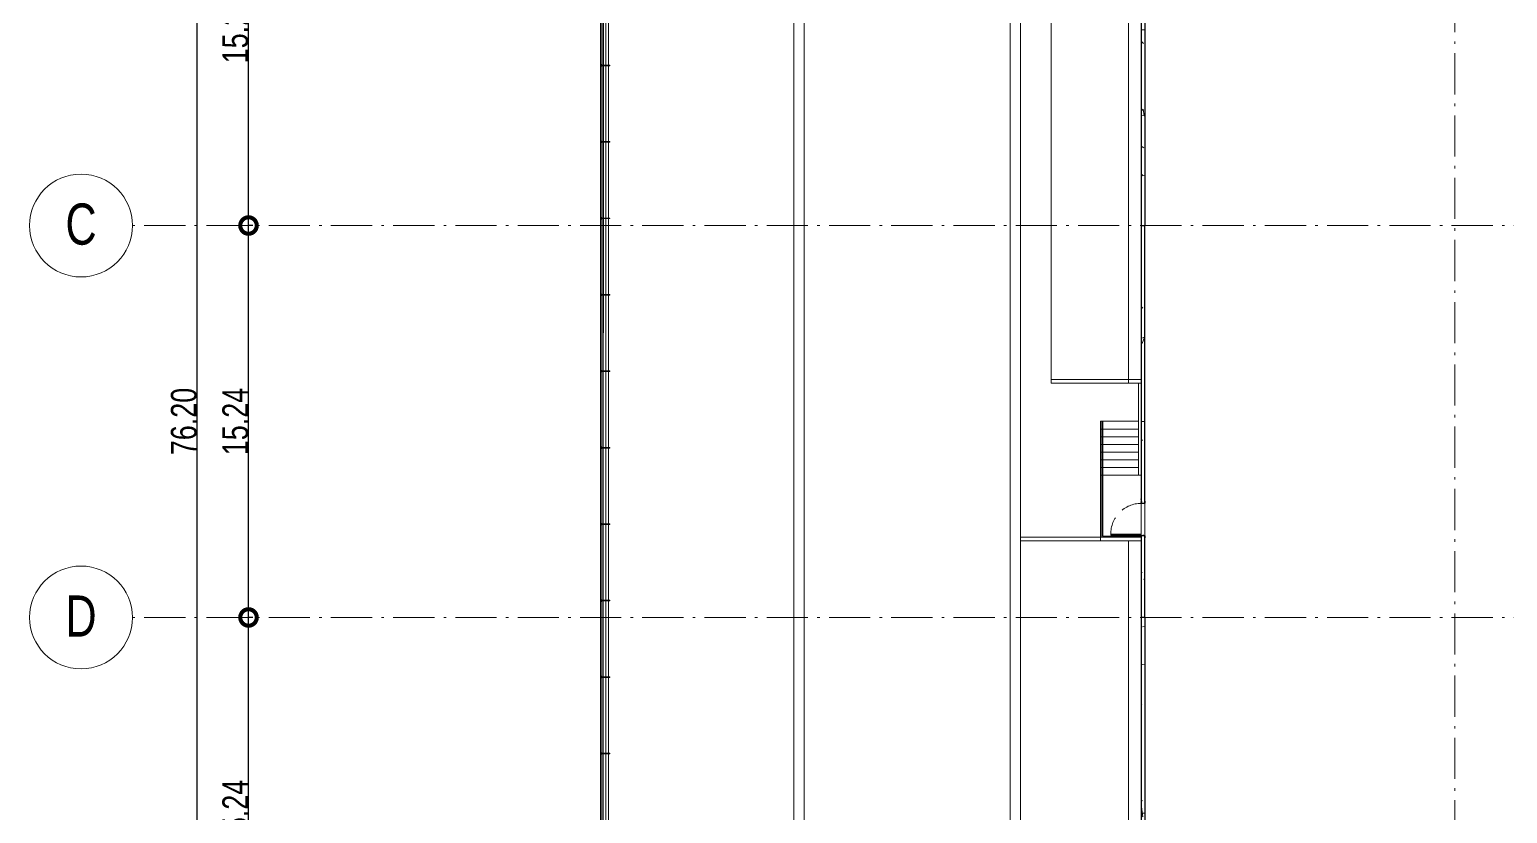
# Model space of a CAD drawing. Header units: metres. Extents: x -55 to 260, y -121 to 64.
# Drawn here: x -55.4 to 2, y -38.1 to -7.6 of the extents above; entities that cross this region are included whole.
import ezdxf

# ---------------------------------------------------------------- set-up
doc = ezdxf.new("R2010")
doc.units = ezdxf.units.M
doc.linetypes.add('01_Grid', pattern=[2.32, 1.6, -0.36, 0, -0.36])
doc.linetypes.add('04_Proyection', pattern=[1.2, 0.8, -0.4])
for name, color, linetype, lineweight in [('0-1', 7, 'Continuous', 5), ('03EJES-1', 1, '01_Grid', 5), ('04NOEJE', 2, 'Continuous', 18), ('04NOEJE-1', 2, 'Continuous', 5), ('06MUR-1', 253, 'Continuous', 5), ('06MUR-2', 53, 'Continuous', 25), ('06MUREXT-1', 9, 'Continuous', 15), ('06MUREXT-2', 133, 'Continuous', 5), ('11PUER-1', 253, 'Continuous', 5), ('11PUER-2', 253, '04_Proyection', 5), ('13CIVERT-1', 253, 'Continuous', 5), ('22AMUEB-1', 253, 'Continuous', 5), ('22AMUEB-2', 63, 'Continuous', 5), ('31COTAS', 1, 'Continuous', 5), ('46BANQ-1', 253, 'Continuous', 5), ('55BARANDAL-1', 253, 'Continuous', 5), ('70LINEA-1', 254, 'Continuous', 5), ('70LINEA-2', 1, 'Continuous', 5), ('70LINEA-3', 213, 'Continuous', 9), ('70LINEA_0_25-1', 9, 'Continuous', 15)]:
    doc.layers.add(name, color=color, linetype=linetype, lineweight=lineweight)
doc.styles.add('Arial', font='arial.ttf', dxfattribs={"width": 0.75, "height": 1.6})
doc.styles.add('Arial_1', font='arial.ttf', dxfattribs={"width": 0.75, "height": 1})
doc.dimstyles.new('Standard__0_00_', dxfattribs={"dimscale": 0.3048, "dimtxt": 1.020259, "dimasz": 4.199475, "dimexe": 0, "dimexo": 1.312336, "dimgap": 0, "dimtad": 1, "dimrnd": 0.01, "dimzin": 0, "dimdsep": 46, "dimtxsty": 'Arial_1', "dimblk1": 'DOTSMALL', "dimblk2": 'DOTSMALL', "dimsah": 1, "dimcen": 0.09, "dimazin": 0, "dimtfac": 1, "dimtdec": 4, "dimtix": 1, "dimtmove": 0, "dimatfit": 3, "dimfxl": 1, "dimtvp": 1, "dimtolj": 1, "dimtzin": 0, "dimarcsym": 2})
pattern_1 = [(50, (0, 0), (2.91481, -0.25534), [0.3048, -3.353]), (355, (0, 0), (-0.5639, 3.05678), [0.24384, -2.682]), (100.451, (0.243, -0.0213), (2.35075, 2.8019), [0.25904, -2.849]), (46.184, (0, 0.8128), (4.33666, -0.6728), [0.4572, -5.029]), (96.636, (0.3614, 0.7567), (3.798, 3.95842), [0.38856, -4.274]), (351.184, (0, 0.813), (3.79858, 3.9586), [0.36576, -4.023]), (21, (0.4064, 0.6096), (2.42556, -1.63645), [0.3048, -3.353]), (326, (0.4064, 0.6096), (0.98876, 2.9469), [0.24384, -2.682]), (71.451, (0.6086, 0.4733), (3.4144, 1.31093), [0.25904, -2.849]), (37.5, (0, 0), (0.04956, 1.3527), [0.13411, -2.516, 0.13411, -2.589, -2.692]), (37.5, (0, 0), (0.04956, 1.3527), [-5.373, 0.13411, -2.558]), (7.5, (0, 0), (1.06888, 1.603233), [0.13411, -1.418, 0.13411, -2.455, -1.026]), (7.5, (0, 0), (1.06888, 1.603233), [-4.141, 0.13411, -0.89205]), (327.5, (-0.9063, 0), (2.169315, -0.091976), [0.13411, -0.88189, 0.13411, -3.036, -4.206]), (327.5, (-0.9063, 0), (2.169315, -0.091976), [-4.186, 0.13411, -4.072]), (317.5, (-1.313, 0), (2.37031, 0.40642), [0.13411, -1.187, 0.13411, -1.971, -2.987]), (317.5, (-1.313, 0), (2.37031, 0.40642), [-3.426, 0.13411, -2.853])]

# ---------------------------------------------------------------- blocks, each defined once
blk = doc.blocks.new('Sgl - F - AI - 4_x7_-7287666-A1 _ A700')
at = {"layer": '11PUER-1'}
for p, q in [((-0.612, 1.29), (-0.612, 0.11)), ((-0.573, 1.29), (-0.612, 1.29)), ((-0.573, 0.11), (-0.573, 1.29)), ((-0.612, 0.11), (-0.573, 0.11))]:
    blk.add_line(p, q, dxfattribs=at)
at = {"layer": '11PUER-2'}
for p, q in [((-0.637, 0.107), (0.637, 0.107)), ((-0.637, -0.034), (0.637, -0.034))]:
    blk.add_line(p, q, dxfattribs=at)
blk.add_arc((-0.554, 0.108), 1.182, 0.09502, 90.93885, dxfattribs=at)
blk = doc.blocks.new('Mesker Frame AI - Mesker Frame AI2-7287668-A1 _ A700')
at = {"layer": '22AMUEB-1'}
for p, q in [((-0.53, 0.07085), (-0.53, 0.07585)), ((-0.5285, 0.07435), (-0.5285, 0.07085)), ((-0.4515, 0.02515), (-0.4515, 0.07435)), ((-0.4515, 0.02515), (-0.4365, 0.02515)), ((-0.45, 0.07585), (-0.45, 0.02665)), ((-0.435, 0.02665), (-0.45, 0.02665)), ((-0.4365, -0.01155), (-0.4365, 0.02515)), ((-0.435, 0.02665), (-0.435, -0.01305)), ((0.79649, -0.01305), (0.79649, 0.02665)), ((0.79649, 0.02665), (0.81149, 0.02665)), ((0.81299, 0.02515), (0.79799, 0.02515)), ((0.79799, 0.02515), (0.79799, -0.01155)), ((0.81149, 0.02665), (0.81149, 0.07585)), ((0.81299, 0.07435), (0.81299, 0.02515)), ((0.88999, 0.07085), (0.88999, 0.07435)), ((0.89149, 0.07585), (0.89149, 0.07085)), ((-0.53, -0.07585), (-0.53, -0.07085)), ((-0.5285, -0.07085), (-0.5285, -0.07435)), ((-0.4365, -0.01155), (-0.455, -0.01155)), ((-0.455, -0.01305), (-0.435, -0.01305)), ((0.81649, -0.01305), (0.79649, -0.01305)), ((0.79799, -0.01155), (0.81649, -0.01155)), ((0.88999, -0.07435), (0.88999, -0.07085)), ((0.89149, -0.07085), (0.89149, -0.07585))]:
    blk.add_line(p, q, dxfattribs=at)
at = {"layer": '22AMUEB-2'}
for p, q in [((-0.45, 0.07585), (-0.53, 0.07585)), ((-0.53, 0.07585), (-0.53, 0.07085)), ((-0.5285, 0.07085), (-0.5285, 0.07435)), ((-0.5285, 0.07435), (-0.4515, 0.07435)), ((-0.455, 0.00615), (-0.4565, 0.00615)), ((-0.455, -0.07585), (-0.455, 0.00615)), ((-0.4515, 0.07435), (-0.4515, 0.02515)), ((-0.4515, 0.02515), (-0.4365, 0.02515)), ((-0.45, 0.02665), (-0.45, 0.07585)), ((-0.435, 0.02665), (-0.45, 0.02665)), ((-0.4365, 0.02515), (-0.4365, -0.01155)), ((-0.435, -0.01305), (-0.435, 0.02665)), ((0.81149, 0.02665), (0.79649, 0.02665)), ((0.79649, 0.02665), (0.79649, -0.01305)), ((0.79799, -0.01155), (0.79799, 0.02515)), ((0.79799, 0.02515), (0.81299, 0.02515)), ((0.89149, 0.07585), (0.81149, 0.07585)), ((0.81149, 0.07585), (0.81149, 0.02665)), ((0.81299, 0.02515), (0.81299, 0.07435)), ((0.81299, 0.07435), (0.88999, 0.07435)), ((0.81799, 0.00615), (0.81649, 0.00615)), ((0.81649, 0.00615), (0.81649, -0.07585)), ((0.88999, 0.07435), (0.88999, 0.07085)), ((0.89149, 0.07085), (0.89149, 0.07585)), ((-0.53, -0.07085), (-0.53, -0.07585)), ((-0.53, -0.07585), (-0.455, -0.07585)), ((-0.5285, -0.07435), (-0.5285, -0.07085)), ((-0.4565, -0.07435), (-0.5285, -0.07435)), ((-0.4365, -0.01155), (-0.455, -0.01155)), ((-0.455, -0.01155), (-0.455, -0.01305)), ((-0.455, -0.01305), (-0.435, -0.01305)), ((0.79649, -0.01305), (0.81649, -0.01305)), ((0.81649, -0.01155), (0.79799, -0.01155)), ((0.81649, -0.01305), (0.81649, -0.01155)), ((0.81649, -0.07585), (0.89149, -0.07585)), ((0.88999, -0.07435), (0.81799, -0.07435)), ((0.88999, -0.07085), (0.88999, -0.07435)), ((0.89149, -0.07585), (0.89149, -0.07085))]:
    blk.add_line(p, q, dxfattribs=at)
blk = doc.blocks.new('Railing - Railing-7177538-A1 _ A700')
at = {"layer": '55BARANDAL-1'}
for p, q in [((-13.724, -22.872), (-13.686, -22.872)), ((-13.724, -22.872), (-13.724, -24.953)), ((-13.686, -22.872), (-13.686, -24.953)), ((-13.724, -24.953), (-13.724, -24.972)), ((-13.724, -24.972), (-13.724, -27.354)), ((-13.686, -24.953), (-13.686, -24.972)), ((-13.686, -24.972), (-13.686, -27.316)), ((-13.724, -27.354), (-12.197, -27.354)), ((-13.686, -27.316), (-12.197, -27.316)), ((-12.194, -27.316), (-12.194, -27.354))]:
    blk.add_line(p, q, dxfattribs=at)
blk = doc.blocks.new('Railing - Wire Post - Chainlink 2-V248-A1 _ A700')
at = {"layer": '55BARANDAL-1'}
for p, q in [((-0.331, 0.013), (-0.331, -0.012)), ((-0.331, 0.013), (-0.317, 0.013)), ((-0.317, 0.013), (-0.311, 0.013)), ((-0.311, 0.013), (-0.304, 0.013)), ((-0.304, 0.013), (-0.304, -0.012)), ((0.013, 0.013), (-0.304, 0.013)), ((0.013, -0.012), (0.013, 0.013)), ((-0.331, -0.012), (-0.317, -0.012)), ((-0.317, -0.012), (-0.311, -0.012)), ((-0.311, -0.012), (-0.304, -0.012)), ((0.013, -0.012), (-0.304, -0.012))]:
    blk.add_line(p, q, dxfattribs=at)
for radius, start, end in [(0.0301, 206.3748, 2.28718), (0.0301, 206.3748, 2.28718), (0.0301, 2.28718, 148.73711), (0.0301, 2.28718, 148.73711), (0.0251, 0, 150), (0.0251, 0, 150), (0.0251, 210, 0), (0.0251, 210, 0), (0.0251, 90, 148.32745), (0.0251, 270, 90), (0.0301, 336.88563, 2.28718), (0.0301, 336.88563, 2.28718), (0.0301, 336.88563, 2.28718), (0.0301, 336.88563, 2.28718), (0.0301, 336.88563, 2.28718), (0.0301, 336.88563, 2.28718), (0.0301, 336.88563, 2.28718), (0.0301, 336.88563, 2.28718), (0.0301, 336.88563, 2.28718), (0.0301, 336.88563, 2.28718), (0.0301, 2.28718, 16.93217), (0.0301, 2.28718, 16.93217), (0.0301, 2.28718, 16.93217), (0.0301, 2.28718, 16.93217), (0.0301, 2.28718, 16.93217), (0.0301, 2.28718, 16.93217), (0.0301, 2.28718, 16.93217), (0.0301, 2.28718, 16.93217), (0.0301, 2.28718, 16.93217), (0.0301, 2.28718, 16.93217), (0.0251, 211.67255, 270)]:
    blk.add_arc((0, 0), radius, start, end, dxfattribs=at)
blk = doc.blocks.new('Railing - Railing-7508387-A1 _ A700')
at = {"layer": '55BARANDAL-1'}
for p, q in [((-33.209, 20.714), (-33.216, -101.171)), ((-33.155, -9.001), (-33.155, -6.054)), ((-33.105, -6.054), (-33.105, -9.001)), ((-33.101, -9.001), (-33.101, -6.054)), ((-33.005, -6.054), (-33.005, -9.001)), ((-33.001, -9.001), (-33.001, -6.054)), ((-32.905, -6.054), (-32.905, -9.001)), ((-32.901, -9.001), (-32.901, -6.054)), ((-33.156, -11.974), (-33.155, -9.026)), ((-33.105, -9.026), (-33.105, -11.974)), ((-33.101, -11.974), (-33.101, -9.026)), ((-33.005, -9.026), (-33.005, -11.974)), ((-33.001, -11.974), (-33.001, -9.026)), ((-32.905, -9.026), (-32.905, -11.974)), ((-32.901, -11.974), (-32.901, -9.026)), ((-33.156, -14.947), (-33.156, -11.999)), ((-33.105, -11.999), (-33.105, -14.947)), ((-33.101, -14.947), (-33.101, -11.999)), ((-33.005, -11.999), (-33.005, -14.947)), ((-33.001, -14.947), (-33.001, -11.999)), ((-32.905, -11.999), (-32.905, -14.947)), ((-32.901, -14.947), (-32.901, -11.999)), ((-33.156, -17.92), (-33.156, -14.972)), ((-33.105, -14.972), (-33.105, -17.92)), ((-33.101, -17.92), (-33.101, -14.972)), ((-33.005, -14.972), (-33.005, -17.92)), ((-33.001, -17.92), (-33.001, -14.972)), ((-32.905, -14.972), (-32.905, -17.92)), ((-32.901, -17.92), (-32.901, -14.972)), ((-33.156, -20.893), (-33.156, -17.945)), ((-33.105, -17.945), (-33.106, -20.893)), ((-33.102, -20.893), (-33.101, -17.945)), ((-33.005, -17.945), (-33.006, -20.893)), ((-33.002, -20.893), (-33.001, -17.945)), ((-32.905, -17.945), (-32.906, -20.893)), ((-32.902, -20.893), (-32.901, -17.945)), ((-33.156, -23.866), (-33.156, -20.918)), ((-33.106, -20.918), (-33.106, -23.866)), ((-33.102, -23.866), (-33.102, -20.918)), ((-33.006, -20.918), (-33.006, -23.866)), ((-33.002, -23.866), (-33.002, -20.918)), ((-32.906, -20.918), (-32.906, -23.866)), ((-32.902, -23.866), (-32.902, -20.918)), ((-33.156, -26.838), (-33.156, -23.891)), ((-33.106, -23.891), (-33.106, -26.838)), ((-33.102, -26.838), (-33.102, -23.891)), ((-33.006, -23.891), (-33.006, -26.838)), ((-33.002, -26.838), (-33.002, -23.891)), ((-32.906, -23.891), (-32.906, -26.838)), ((-32.902, -26.838), (-32.902, -23.891)), ((-33.157, -29.811), (-33.156, -26.863)), ((-33.106, -26.863), (-33.106, -29.811)), ((-33.102, -29.811), (-33.102, -26.863)), ((-33.006, -26.863), (-33.006, -29.811)), ((-33.002, -29.811), (-33.002, -26.863)), ((-32.906, -26.863), (-32.906, -29.811)), ((-32.902, -29.811), (-32.902, -26.863)), ((-33.157, -32.784), (-33.157, -29.836)), ((-33.106, -29.836), (-33.106, -32.784)), ((-33.102, -32.784), (-33.102, -29.836)), ((-33.006, -29.836), (-33.006, -32.784)), ((-33.002, -32.784), (-33.002, -29.836)), ((-32.906, -29.836), (-32.906, -32.784)), ((-32.902, -32.784), (-32.902, -29.836)), ((-33.157, -35.757), (-33.157, -32.809)), ((-33.106, -32.809), (-33.106, -35.757)), ((-33.102, -35.757), (-33.102, -32.809)), ((-33.006, -32.809), (-33.006, -35.757)), ((-33.002, -35.757), (-33.002, -32.809)), ((-32.906, -32.809), (-32.906, -35.757)), ((-32.902, -35.757), (-32.902, -32.809)), ((-33.157, -38.73), (-33.157, -35.782)), ((-33.106, -35.782), (-33.107, -38.73)), ((-33.103, -38.73), (-33.102, -35.782)), ((-33.006, -35.782), (-33.007, -38.73)), ((-33.003, -38.73), (-33.002, -35.782)), ((-32.906, -35.782), (-32.907, -38.73)), ((-32.903, -38.73), (-32.902, -35.782))]:
    blk.add_line(p, q, dxfattribs=at)
at = {"rotation": 179.9966738660688}
for p in [(-33.183, -9.014), (-33.183, -11.987), (-33.183, -14.96), (-33.183, -17.932), (-33.184, -20.905), (-33.184, -23.878), (-33.184, -26.851), (-33.184, -29.824), (-33.184, -32.796), (-33.184, -35.769)]:
    blk.add_blockref('Railing - Wire Post - Chainlink 2-V248-A1 _ A700', p, dxfattribs=at)
blk = doc.blocks.new('22011_AR_rvt-1-A1 _ A700')
at = {"layer": '06MUR-1'}
h = blk.add_hatch(dxfattribs=at)
h.set_pattern_fill('FP_1', color=256, style=0, pattern_type=2)
h.set_pattern_definition(pattern_1)
h.paths.add_polyline_path([(-12.191, -15.24), (-12.051, -15.24), (-12.051, 0), (-12.191, 0), (-12.191, -14.35)])
h = blk.add_hatch(dxfattribs=at)
h.set_pattern_fill('FP_1', color=256, style=0, pattern_type=2)
h.set_pattern_definition(pattern_1)
h.paths.add_polyline_path([(-12.192, -15.24), (-12.191, -15.24), (-12.192, -14.35)])
h = blk.add_hatch(dxfattribs=at)
h.set_pattern_fill('FP_1', color=256, style=0, pattern_type=2)
h.set_pattern_definition(pattern_1)
h.paths.add_polyline_path([(-12.051, -15.24), (-12.05, -15.24), (-12.051, -14.35)])
h = blk.add_hatch(dxfattribs=at)
h.set_pattern_fill('FP_1', color=256, style=0, pattern_type=2)
h.set_pattern_definition(pattern_1)
h.paths.add_polyline_path([(-12.051, -30.48), (-12.051, -27.308), (-12.191, -27.308), (-12.191, -30.48), (-12.121, -30.48)])
h.paths.add_polyline_path([(-12.191, -26.032), (-12.051, -26.032), (-12.051, -15.24), (-12.191, -15.24), (-12.191, -25.601)])
h = blk.add_hatch(dxfattribs=at)
h.set_pattern_fill('FP_1', color=256, style=0, pattern_type=2)
h.set_pattern_definition(pattern_1)
h.paths.add_polyline_path([(-12.192, -26.033), (-12.191, -26.032), (-12.192, -25.601)])
h = blk.add_hatch(dxfattribs=at)
h.set_pattern_fill('FP_1', color=256, style=0, pattern_type=2)
h.set_pattern_definition(pattern_1)
h.paths.add_polyline_path([(-12.051, -30.48), (-12.05, -30.48), (-12.051, -29.692)])
h = blk.add_hatch(dxfattribs=at)
h.set_pattern_fill('FP_1', color=256, style=0, pattern_type=2)
h.set_pattern_definition(pattern_1)
h.paths.add_polyline_path([(-12.051, -45.72), (-12.051, -30.48), (-12.191, -30.48), (-12.191, -45.72)])
at = {"layer": '70LINEA-2'}
h = blk.add_hatch(dxfattribs=at)
h.set_pattern_fill('FP_1', color=256, style=0, pattern_type=2)
h.set_pattern_definition(pattern_1)
h.paths.add_polyline_path([(-12.176, -15.234), (-12.067, -15.234), (-12.051, -15.218), (-12.051, -7.642), (-12.067, -7.626), (-12.176, -7.626), (-12.191, -7.642), (-12.191, -15.218)])
h = blk.add_hatch(dxfattribs=at)
h.set_pattern_fill('FP_1', color=256, style=0, pattern_type=2)
h.set_pattern_definition(pattern_1)
h.paths.add_polyline_path([(-12.176, -22.854), (-12.067, -22.854), (-12.051, -22.838), (-12.051, -15.262), (-12.067, -15.246), (-12.176, -15.246), (-12.191, -15.262), (-12.191, -22.838)])
h = blk.add_hatch(dxfattribs=at)
h.set_pattern_fill('FP_1', color=256, style=0, pattern_type=2)
h.set_pattern_definition(pattern_1)
h.paths.add_polyline_path([(-12.176, -30.474), (-12.067, -30.474), (-12.051, -30.458), (-12.051, -27.307), (-12.191, -27.307), (-12.191, -30.458)])
h.paths.add_polyline_path([(-12.191, -26.033), (-12.051, -26.033), (-12.051, -22.882), (-12.067, -22.866), (-12.176, -22.866), (-12.191, -22.882), (-12.191, -25.601)])
h = blk.add_hatch(dxfattribs=at)
h.set_pattern_fill('FP_1', color=256, style=0, pattern_type=2)
h.set_pattern_definition(pattern_1)
h.paths.add_polyline_path([(-12.067, -38.094), (-12.051, -38.078), (-12.051, -30.502), (-12.067, -30.486), (-12.176, -30.486), (-12.191, -30.502), (-12.191, -38.078), (-12.176, -38.094)])
at = {"layer": '06MUR-2'}
for p, q in [((-12.191, 0), (-12.191, -15.24)), ((-12.051, 0), (-12.051, -15.24)), ((-12.191, -15.24), (-12.191, -26.032)), ((-12.051, -26.032), (-12.051, -15.24)), ((-12.191, -26.032), (-12.121, -26.032)), ((-12.121, -26.032), (-12.121, -26.033)), ((-12.121, -26.032), (-12.051, -26.032)), ((-12.191, -27.308), (-12.191, -30.48)), ((-12.121, -27.308), (-12.191, -27.308)), ((-12.121, -27.307), (-12.121, -27.308)), ((-12.051, -27.308), (-12.121, -27.308)), ((-12.051, -30.48), (-12.051, -27.308)), ((-12.191, -30.48), (-12.191, -45.72)), ((-12.051, -30.48), (-12.051, -45.72))]:
    blk.add_line(p, q, dxfattribs=at)
at = {"layer": '06MUREXT-1'}
for p, q in [((-12.192, 0), (-12.192, -15.24)), ((-12.05, -15.24), (-12.05, 0)), ((-12.192, -15.24), (-12.192, -26.033)), ((-12.05, -26.033), (-12.05, -15.24)), ((-12.192, -26.033), (-12.05, -26.033)), ((-12.05, -27.307), (-12.192, -27.307)), ((-12.192, -27.307), (-12.192, -30.48)), ((-12.05, -30.48), (-12.05, -27.307)), ((-12.192, -30.48), (-12.192, -45.72)), ((-12.05, -45.72), (-12.05, -30.48))]:
    blk.add_line(p, q, dxfattribs=at)
at = {"layer": '06MUREXT-2'}
for p, q in [((-15.692, -21.221), (-12.692, -21.221)), ((-12.692, -21.221), (-12.191, -21.221)), ((-12.692, -21.221), (-12.692, -21.373)), ((-12.692, -21.373), (-15.692, -21.373)), ((-12.191, -21.373), (-12.692, -21.373)), ((-12.192, -27.306), (-12.192, -26.034)), ((-12.05, -26.033), (-12.05, -27.307)), ((-16.892, -27.353), (-13.774, -27.353)), ((-16.892, -27.506), (-16.892, -27.353)), ((-13.774, -27.506), (-16.892, -27.506)), ((-13.774, -27.353), (-13.723, -27.353)), ((-13.774, -27.353), (-13.774, -27.506)), ((-12.192, -27.506), (-13.774, -27.506))]:
    blk.add_line(p, q, dxfattribs=at)
at = {"layer": '13CIVERT-1'}
for p, q in [((-12.294, -22.853), (-13.774, -22.853)), ((-13.774, -22.853), (-13.774, -23.153)), ((-12.294, -22.853), (-13.774, -22.853)), ((-13.774, -23.153), (-13.774, -23.453)), ((-13.724, -23.153), (-13.774, -23.153)), ((-13.724, -23.153), (-13.774, -23.153)), ((-13.774, -23.453), (-13.774, -23.753)), ((-13.724, -23.453), (-13.774, -23.453)), ((-13.724, -23.453), (-13.774, -23.453)), ((-12.294, -23.153), (-13.686, -23.153)), ((-12.294, -23.153), (-13.686, -23.153)), ((-12.294, -23.453), (-13.686, -23.453)), ((-12.294, -23.453), (-13.686, -23.453)), ((-13.774, -23.753), (-13.774, -24.053)), ((-13.724, -23.753), (-13.774, -23.753)), ((-13.724, -23.753), (-13.774, -23.753)), ((-13.774, -24.053), (-13.774, -24.353)), ((-13.724, -24.053), (-13.774, -24.053)), ((-13.724, -24.053), (-13.774, -24.053)), ((-12.294, -23.753), (-13.686, -23.753)), ((-12.294, -23.753), (-13.686, -23.753)), ((-12.294, -24.053), (-13.686, -24.053)), ((-12.294, -24.053), (-13.686, -24.053)), ((-13.774, -24.353), (-13.774, -24.653)), ((-13.724, -24.353), (-13.774, -24.353)), ((-13.724, -24.353), (-13.774, -24.353)), ((-13.774, -24.653), (-13.774, -24.953)), ((-13.724, -24.653), (-13.774, -24.653)), ((-13.724, -24.653), (-13.774, -24.653)), ((-12.294, -24.353), (-13.686, -24.353)), ((-12.294, -24.353), (-13.686, -24.353)), ((-12.294, -24.653), (-13.686, -24.653)), ((-12.294, -24.653), (-13.686, -24.653)), ((-13.774, -24.953), (-13.774, -27.353)), ((-13.724, -24.953), (-13.774, -24.953)), ((-13.724, -24.953), (-13.774, -24.953)), ((-12.294, -24.953), (-13.686, -24.953)), ((-12.294, -24.953), (-13.686, -24.953)), ((-12.192, -24.953), (-12.294, -24.953)), ((-12.192, -27.306), (-12.192, -26.034)), ((-13.774, -27.353), (-13.723, -27.353))]:
    blk.add_line(p, q, dxfattribs=at)
at = {"layer": '46BANQ-1'}
for p, q in [((-25.692, 20.749), (-25.692, -99.36)), ((-15.692, -21.221), (-15.692, 0.691)), ((-12.692, 0.691), (-12.692, -21.221)), ((-12.692, 0.691), (-12.692, -21.221)), ((-25.292, -9.66), (-25.292, 0.34)), ((-17.292, 0.34), (-17.292, -9.66)), ((-25.292, -19.66), (-25.292, -9.66)), ((-17.292, -9.66), (-17.292, -19.66)), ((-25.292, -29.66), (-25.292, -19.66)), ((-17.292, -19.66), (-17.292, -29.66)), ((-12.692, -21.221), (-15.692, -21.221)), ((-12.692, -21.221), (-12.192, -21.221)), ((-12.05, -26.033), (-12.05, -27.307)), ((-16.892, -59.259), (-16.892, -27.506)), ((-12.692, -27.506), (-12.192, -27.506)), ((-12.692, -61.46), (-12.692, -27.506)), ((-25.292, -39.66), (-25.292, -29.66)), ((-17.292, -29.66), (-17.292, -39.66))]:
    blk.add_line(p, q, dxfattribs=at)
at = {"layer": '70LINEA-1'}
for p, q in [((-16.892, -27.353), (-16.892, 20.453)), ((-15.692, 0.691), (-15.692, -21.373)), ((-12.294, -24.953), (-12.294, -21.373))]:
    blk.add_line(p, q, dxfattribs=at)
at = {"layer": '70LINEA-3'}
for p, q in [((-12.192, -27.306), (-12.192, -26.034)), ((-12.191, -27.306), (-12.191, -26.034)), ((-12.191, -26.034), (-12.191, -27.306)), ((-12.051, -26.033), (-12.051, -27.307)), ((-12.051, -27.307), (-12.051, -26.033)), ((-12.05, -26.033), (-12.05, -27.307))]:
    blk.add_line(p, q, dxfattribs=at)
at = {"layer": '70LINEA_0_25-1'}
for p, q in [((-12.191, -7.642), (-12.192, -7.642)), ((-12.192, -7.642), (-12.192, -15.218)), ((-12.176, -7.626), (-12.191, -7.642)), ((-12.191, -7.642), (-12.191, -15.218)), ((-12.191, -15.218), (-12.191, -7.642)), ((-12.067, -7.626), (-12.176, -7.626)), ((-12.051, -7.642), (-12.067, -7.626)), ((-12.051, -15.218), (-12.051, -7.642)), ((-12.05, -7.642), (-12.051, -7.642)), ((-12.051, -7.642), (-12.051, -15.218)), ((-12.05, -15.218), (-12.05, -7.642)), ((-12.192, -15.218), (-12.191, -15.218)), ((-12.191, -15.262), (-12.192, -15.262)), ((-12.192, -15.262), (-12.192, -22.838)), ((-12.191, -15.218), (-12.176, -15.234)), ((-12.176, -15.246), (-12.191, -15.262)), ((-12.191, -15.262), (-12.191, -22.838)), ((-12.191, -22.838), (-12.191, -15.262)), ((-12.176, -15.234), (-12.067, -15.234)), ((-12.067, -15.246), (-12.176, -15.246)), ((-12.067, -15.234), (-12.051, -15.218)), ((-12.051, -15.262), (-12.067, -15.246)), ((-12.051, -15.218), (-12.05, -15.218)), ((-12.051, -22.838), (-12.051, -15.262)), ((-12.05, -15.262), (-12.051, -15.262)), ((-12.051, -15.262), (-12.051, -22.838)), ((-12.05, -22.838), (-12.05, -15.262)), ((-12.192, -22.838), (-12.191, -22.838)), ((-12.191, -22.882), (-12.192, -22.882)), ((-12.192, -22.882), (-12.192, -26.033)), ((-12.191, -22.838), (-12.176, -22.854)), ((-12.176, -22.866), (-12.191, -22.882)), ((-12.191, -22.882), (-12.191, -26.033)), ((-12.191, -26.033), (-12.191, -22.882)), ((-12.176, -22.854), (-12.067, -22.854)), ((-12.067, -22.866), (-12.176, -22.866)), ((-12.067, -22.854), (-12.051, -22.838)), ((-12.051, -22.882), (-12.067, -22.866)), ((-12.051, -22.838), (-12.05, -22.838)), ((-12.051, -26.033), (-12.051, -22.882)), ((-12.05, -22.882), (-12.051, -22.882)), ((-12.051, -22.882), (-12.051, -26.033)), ((-12.05, -26.033), (-12.05, -22.882)), ((-12.192, -26.033), (-12.191, -26.033)), ((-12.191, -26.033), (-12.051, -26.033)), ((-12.051, -26.033), (-12.05, -26.033)), ((-12.192, -27.307), (-12.192, -30.458)), ((-12.191, -27.307), (-12.192, -27.307)), ((-12.191, -27.307), (-12.191, -30.458)), ((-12.051, -27.307), (-12.191, -27.307)), ((-12.191, -30.458), (-12.191, -27.307)), ((-12.051, -30.458), (-12.051, -27.307)), ((-12.05, -27.307), (-12.051, -27.307)), ((-12.051, -27.307), (-12.051, -30.458)), ((-12.05, -30.458), (-12.05, -27.307)), ((-12.192, -30.458), (-12.191, -30.458)), ((-12.191, -30.502), (-12.192, -30.502)), ((-12.192, -30.502), (-12.192, -38.078)), ((-12.191, -30.458), (-12.176, -30.474)), ((-12.176, -30.486), (-12.191, -30.502)), ((-12.191, -30.502), (-12.191, -38.078)), ((-12.191, -38.078), (-12.191, -30.502)), ((-12.176, -30.474), (-12.067, -30.474)), ((-12.067, -30.486), (-12.176, -30.486)), ((-12.067, -30.474), (-12.051, -30.458)), ((-12.051, -30.502), (-12.067, -30.486)), ((-12.051, -30.458), (-12.05, -30.458)), ((-12.051, -38.078), (-12.051, -30.502)), ((-12.05, -30.502), (-12.051, -30.502)), ((-12.051, -30.502), (-12.051, -38.078)), ((-12.05, -38.078), (-12.05, -30.502)), ((-12.192, -38.078), (-12.191, -38.078)), ((-12.191, -38.078), (-12.176, -38.094)), ((-12.176, -38.094), (-12.067, -38.094)), ((-12.067, -38.094), (-12.051, -38.078)), ((-12.051, -38.078), (-12.05, -38.078))]:
    blk.add_line(p, q, dxfattribs=at)
at = {"layer": '11PUER-1', "rotation": 89.99999999999991}
blk.add_blockref('Sgl - F - AI - 4_x7_-7287666-A1 _ A700', (-12.085, -26.67), dxfattribs=at)
at = {"layer": '22AMUEB-1', "rotation": 269.9999999999999}
blk.add_blockref('Mesker Frame AI - Mesker Frame AI2-7287668-A1 _ A700', (-12.121, -26.489), dxfattribs=at)
at = {"layer": '55BARANDAL-1'}
for name in ['Railing - Railing-7508387-A1 _ A700', 'Railing - Railing-7177538-A1 _ A700']:
    blk.add_blockref(name, (0, 0), dxfattribs=at)
blk = doc.blocks.new('Railing - Wire Post - Chainlink 2-V633-A1 _ A700')
at = {"layer": '55BARANDAL-1'}
for p, q in [((-0.331, 0.013), (-0.331, -0.012)), ((-0.331, 0.013), (-0.323, 0.013)), ((-0.323, 0.013), (-0.317, 0.013)), ((-0.317, 0.013), (-0.311, 0.013)), ((-0.311, 0.013), (-0.304, 0.013)), ((-0.304, 0.013), (-0.304, -0.012)), ((0.013, 0.013), (-0.304, 0.013)), ((0.013, -0.012), (0.013, 0.013)), ((-0.331, -0.012), (-0.323, -0.012)), ((-0.323, -0.012), (-0.317, -0.012)), ((-0.317, -0.012), (-0.311, -0.012)), ((-0.311, -0.012), (-0.304, -0.012)), ((0.013, -0.012), (-0.304, -0.012))]:
    blk.add_line(p, q, dxfattribs=at)
for radius, start, end in [(0.0301, 206.3748, 2.28718), (0.0301, 206.3748, 2.28718), (0.0301, 2.28718, 148.73711), (0.0301, 2.28718, 148.73711), (0.0251, 0, 150), (0.0251, 0, 150), (0.0251, 210, 0), (0.0251, 210, 0), (0.0251, 90, 148.32745), (0.0251, 270, 90), (0.0301, 336.88563, 2.28718), (0.0301, 336.88563, 2.28718), (0.0301, 336.88563, 2.28718), (0.0301, 336.88563, 2.28718), (0.0301, 336.88563, 2.28718), (0.0301, 336.88563, 2.28718), (0.0301, 336.88563, 2.28718), (0.0301, 336.88563, 2.28718), (0.0301, 336.88563, 2.28718), (0.0301, 336.88563, 2.28718), (0.0301, 2.28718, 16.93217), (0.0301, 2.28718, 16.93217), (0.0301, 2.28718, 16.93217), (0.0301, 2.28718, 16.93217), (0.0301, 2.28718, 16.93217), (0.0301, 2.28718, 16.93217), (0.0301, 2.28718, 16.93217), (0.0301, 2.28718, 16.93217), (0.0301, 2.28718, 16.93217), (0.0301, 2.28718, 16.93217), (0.0251, 211.67255, 270)]:
    blk.add_arc((0, 0), radius, start, end, dxfattribs=at)
blk = doc.blocks.new('Railing - Railing-V636-A1 _ A700')
at = {"layer": '55BARANDAL-1'}
for p, q in [((-33.209, 20.714), (-33.216, -101.171)), ((-33.155, -9.001), (-33.155, -6.054)), ((-33.105, -6.054), (-33.105, -9.001)), ((-33.101, -9.001), (-33.101, -6.054)), ((-33.005, -6.054), (-33.005, -9.001)), ((-33.001, -9.001), (-33.001, -6.054)), ((-32.905, -6.054), (-32.905, -9.001)), ((-32.901, -9.001), (-32.901, -6.054)), ((-33.156, -11.974), (-33.155, -9.026)), ((-33.105, -9.026), (-33.105, -11.974)), ((-33.101, -11.974), (-33.101, -9.026)), ((-33.005, -9.026), (-33.005, -11.974)), ((-33.001, -11.974), (-33.001, -9.026)), ((-32.905, -9.026), (-32.905, -11.974)), ((-32.901, -11.974), (-32.901, -9.026)), ((-33.156, -14.947), (-33.156, -11.999)), ((-33.105, -11.999), (-33.105, -14.947)), ((-33.101, -14.947), (-33.101, -11.999)), ((-33.005, -11.999), (-33.005, -14.947)), ((-33.001, -14.947), (-33.001, -11.999)), ((-32.905, -11.999), (-32.905, -14.947)), ((-32.901, -14.947), (-32.901, -11.999)), ((-33.156, -17.92), (-33.156, -14.972)), ((-33.105, -14.972), (-33.105, -17.92)), ((-33.101, -17.92), (-33.101, -14.972)), ((-33.005, -14.972), (-33.005, -17.92)), ((-33.001, -17.92), (-33.001, -14.972)), ((-32.905, -14.972), (-32.905, -17.92)), ((-32.901, -17.92), (-32.901, -14.972)), ((-33.156, -20.893), (-33.156, -17.945)), ((-33.105, -17.945), (-33.106, -20.893)), ((-33.102, -20.893), (-33.101, -17.945)), ((-33.005, -17.945), (-33.006, -20.893)), ((-33.002, -20.893), (-33.001, -17.945)), ((-32.905, -17.945), (-32.906, -20.893)), ((-32.902, -20.893), (-32.901, -17.945)), ((-33.156, -23.866), (-33.156, -20.918)), ((-33.106, -20.918), (-33.106, -23.866)), ((-33.102, -23.866), (-33.102, -20.918)), ((-33.006, -20.918), (-33.006, -23.866)), ((-33.002, -23.866), (-33.002, -20.918)), ((-32.906, -20.918), (-32.906, -23.866)), ((-32.902, -23.866), (-32.902, -20.918)), ((-33.156, -26.838), (-33.156, -23.891)), ((-33.106, -23.891), (-33.106, -26.838)), ((-33.102, -26.838), (-33.102, -23.891)), ((-33.006, -23.891), (-33.006, -26.838)), ((-33.002, -26.838), (-33.002, -23.891)), ((-32.906, -23.891), (-32.906, -26.838)), ((-32.902, -26.838), (-32.902, -23.891)), ((-33.157, -29.811), (-33.156, -26.863)), ((-33.106, -26.863), (-33.106, -29.811)), ((-33.102, -29.811), (-33.102, -26.863)), ((-33.006, -26.863), (-33.006, -29.811)), ((-33.002, -29.811), (-33.002, -26.863)), ((-32.906, -26.863), (-32.906, -29.811)), ((-32.902, -29.811), (-32.902, -26.863)), ((-33.157, -32.784), (-33.157, -29.836)), ((-33.106, -29.836), (-33.106, -32.784)), ((-33.102, -32.784), (-33.102, -29.836)), ((-33.006, -29.836), (-33.006, -32.784)), ((-33.002, -32.784), (-33.002, -29.836)), ((-32.906, -29.836), (-32.906, -32.784)), ((-32.902, -32.784), (-32.902, -29.836)), ((-33.157, -35.757), (-33.157, -32.809)), ((-33.106, -32.809), (-33.106, -35.757)), ((-33.102, -35.757), (-33.102, -32.809)), ((-33.006, -32.809), (-33.006, -35.757)), ((-33.002, -35.757), (-33.002, -32.809)), ((-32.906, -32.809), (-32.906, -35.757)), ((-32.902, -35.757), (-32.902, -32.809)), ((-33.157, -38.73), (-33.157, -35.782)), ((-33.106, -35.782), (-33.107, -38.73)), ((-33.103, -38.73), (-33.102, -35.782)), ((-33.006, -35.782), (-33.007, -38.73)), ((-33.003, -38.73), (-33.002, -35.782)), ((-32.906, -35.782), (-32.907, -38.73)), ((-32.903, -38.73), (-32.902, -35.782))]:
    blk.add_line(p, q, dxfattribs=at)
at = {"rotation": 179.9966738660688}
for p in [(-33.183, -9.014), (-33.183, -11.987), (-33.183, -14.96), (-33.183, -17.932), (-33.184, -20.905), (-33.184, -23.878), (-33.184, -26.851), (-33.184, -29.824), (-33.184, -32.796), (-33.184, -35.769)]:
    blk.add_blockref('Railing - Wire Post - Chainlink 2-V633-A1 _ A700', p, dxfattribs=at)
blk = doc.blocks.new('22011_AR_rvt-2-A1 _ A700')
at = {"layer": '06MUR-1'}
h = blk.add_hatch(dxfattribs=at)
h.set_pattern_fill('FP_1', color=256, style=0, pattern_type=2)
h.set_pattern_definition(pattern_1)
h.paths.add_polyline_path([(-12.191, -15.24), (-12.051, -15.24), (-12.051, 0), (-12.191, 0), (-12.191, -14.35)])
h = blk.add_hatch(dxfattribs=at)
h.set_pattern_fill('FP_1', color=256, style=0, pattern_type=2)
h.set_pattern_definition(pattern_1)
h.paths.add_polyline_path([(-12.192, -15.24), (-12.191, -15.24), (-12.192, -14.35)])
h = blk.add_hatch(dxfattribs=at)
h.set_pattern_fill('FP_1', color=256, style=0, pattern_type=2)
h.set_pattern_definition(pattern_1)
h.paths.add_polyline_path([(-12.051, -15.24), (-12.05, -15.24), (-12.051, -14.35)])
h = blk.add_hatch(dxfattribs=at)
h.set_pattern_fill('FP_1', color=256, style=0, pattern_type=2)
h.set_pattern_definition(pattern_1)
h.paths.add_polyline_path([(-12.121, -30.48), (-12.051, -30.48), (-12.051, -27.308), (-12.191, -27.308), (-12.191, -30.48)])
h.paths.add_polyline_path([(-12.191, -26.032), (-12.051, -26.032), (-12.051, -15.24), (-12.191, -15.24), (-12.191, -25.601)])
h = blk.add_hatch(dxfattribs=at)
h.set_pattern_fill('FP_1', color=256, style=0, pattern_type=2)
h.set_pattern_definition(pattern_1)
h.paths.add_polyline_path([(-12.192, -26.033), (-12.191, -26.032), (-12.192, -25.601)])
h = blk.add_hatch(dxfattribs=at)
h.set_pattern_fill('FP_1', color=256, style=0, pattern_type=2)
h.set_pattern_definition(pattern_1)
h.paths.add_polyline_path([(-12.051, -30.48), (-12.05, -30.48), (-12.051, -29.692)])
h = blk.add_hatch(dxfattribs=at)
h.set_pattern_fill('FP_1', color=256, style=0, pattern_type=2)
h.set_pattern_definition(pattern_1)
h.paths.add_polyline_path([(-12.051, -45.72), (-12.051, -30.48), (-12.191, -30.48), (-12.191, -45.72)])
at = {"layer": '70LINEA-2'}
h = blk.add_hatch(dxfattribs=at)
h.set_pattern_fill('FP_1', color=256, style=0, pattern_type=2)
h.set_pattern_definition(pattern_1)
h.paths.add_polyline_path([(-12.176, -15.234), (-12.067, -15.234), (-12.051, -15.218), (-12.051, -7.642), (-12.067, -7.626), (-12.176, -7.626), (-12.191, -7.642), (-12.191, -15.218)])
h = blk.add_hatch(dxfattribs=at)
h.set_pattern_fill('FP_1', color=256, style=0, pattern_type=2)
h.set_pattern_definition(pattern_1)
h.paths.add_polyline_path([(-12.176, -22.854), (-12.067, -22.854), (-12.051, -22.838), (-12.051, -15.262), (-12.067, -15.246), (-12.176, -15.246), (-12.191, -15.262), (-12.191, -22.838)])
h = blk.add_hatch(dxfattribs=at)
h.set_pattern_fill('FP_1', color=256, style=0, pattern_type=2)
h.set_pattern_definition(pattern_1)
h.paths.add_polyline_path([(-12.176, -30.474), (-12.067, -30.474), (-12.051, -30.458), (-12.051, -27.307), (-12.191, -27.307), (-12.191, -30.458)])
h.paths.add_polyline_path([(-12.191, -26.033), (-12.051, -26.033), (-12.051, -22.882), (-12.067, -22.866), (-12.176, -22.866), (-12.191, -22.882), (-12.191, -25.601)])
h = blk.add_hatch(dxfattribs=at)
h.set_pattern_fill('FP_1', color=256, style=0, pattern_type=2)
h.set_pattern_definition(pattern_1)
h.paths.add_polyline_path([(-12.067, -38.094), (-12.051, -38.078), (-12.051, -30.502), (-12.067, -30.486), (-12.176, -30.486), (-12.191, -30.502), (-12.191, -38.078), (-12.176, -38.094)])
at = {"layer": '06MUR-2'}
for p, q in [((-12.191, 0), (-12.191, -15.24)), ((-12.051, 0), (-12.051, -15.24)), ((-12.191, -15.24), (-12.191, -26.032)), ((-12.051, -26.032), (-12.051, -15.24)), ((-12.191, -26.032), (-12.121, -26.032)), ((-12.121, -26.032), (-12.121, -26.033)), ((-12.121, -26.032), (-12.051, -26.032)), ((-12.191, -27.308), (-12.191, -30.48)), ((-12.121, -27.308), (-12.191, -27.308)), ((-12.121, -27.307), (-12.121, -27.308)), ((-12.051, -27.308), (-12.121, -27.308)), ((-12.051, -30.48), (-12.051, -27.308)), ((-12.191, -30.48), (-12.191, -45.72)), ((-12.051, -30.48), (-12.051, -45.72))]:
    blk.add_line(p, q, dxfattribs=at)
at = {"layer": '06MUREXT-1'}
for p, q in [((-12.192, 0), (-12.192, -15.24)), ((-12.05, -15.24), (-12.05, 0)), ((-12.192, -15.24), (-12.192, -26.033)), ((-12.05, -26.033), (-12.05, -15.24)), ((-12.192, -26.033), (-12.05, -26.033)), ((-12.05, -27.307), (-12.192, -27.307)), ((-12.192, -27.307), (-12.192, -30.48)), ((-12.05, -30.48), (-12.05, -27.307)), ((-12.192, -30.48), (-12.192, -45.72)), ((-12.05, -45.72), (-12.05, -30.48))]:
    blk.add_line(p, q, dxfattribs=at)
at = {"layer": '06MUREXT-2'}
for p, q in [((-15.692, -21.221), (-12.692, -21.221)), ((-12.692, -21.221), (-12.191, -21.221)), ((-12.692, -21.221), (-12.692, -21.373)), ((-12.692, -21.373), (-15.692, -21.373)), ((-12.191, -21.373), (-12.692, -21.373)), ((-12.192, -27.306), (-12.192, -26.034)), ((-12.05, -26.033), (-12.05, -27.307)), ((-16.892, -27.353), (-13.774, -27.353)), ((-16.892, -27.506), (-16.892, -27.353)), ((-13.774, -27.506), (-16.892, -27.506)), ((-13.774, -27.353), (-13.723, -27.353)), ((-13.774, -27.353), (-13.774, -27.506)), ((-12.192, -27.506), (-13.774, -27.506))]:
    blk.add_line(p, q, dxfattribs=at)
at = {"layer": '13CIVERT-1'}
for p, q in [((-12.294, -22.853), (-13.774, -22.853)), ((-13.774, -22.853), (-13.774, -23.153)), ((-12.294, -22.853), (-13.774, -22.853)), ((-13.774, -23.153), (-13.774, -23.453)), ((-13.724, -23.153), (-13.774, -23.153)), ((-13.724, -23.153), (-13.774, -23.153)), ((-13.774, -23.453), (-13.774, -23.753)), ((-13.724, -23.453), (-13.774, -23.453)), ((-13.724, -23.453), (-13.774, -23.453)), ((-12.294, -23.153), (-13.686, -23.153)), ((-12.294, -23.153), (-13.686, -23.153)), ((-12.294, -23.453), (-13.686, -23.453)), ((-12.294, -23.453), (-13.686, -23.453)), ((-13.774, -23.753), (-13.774, -24.053)), ((-13.724, -23.753), (-13.774, -23.753)), ((-13.724, -23.753), (-13.774, -23.753)), ((-13.774, -24.053), (-13.774, -24.353)), ((-13.724, -24.053), (-13.774, -24.053)), ((-13.724, -24.053), (-13.774, -24.053)), ((-12.294, -23.753), (-13.686, -23.753)), ((-12.294, -23.753), (-13.686, -23.753)), ((-12.294, -24.053), (-13.686, -24.053)), ((-12.294, -24.053), (-13.686, -24.053)), ((-13.774, -24.353), (-13.774, -24.653)), ((-13.724, -24.353), (-13.774, -24.353)), ((-13.724, -24.353), (-13.774, -24.353)), ((-13.774, -24.653), (-13.774, -24.953)), ((-13.724, -24.653), (-13.774, -24.653)), ((-13.724, -24.653), (-13.774, -24.653)), ((-12.294, -24.353), (-13.686, -24.353)), ((-12.294, -24.353), (-13.686, -24.353)), ((-12.294, -24.653), (-13.686, -24.653)), ((-12.294, -24.653), (-13.686, -24.653)), ((-13.774, -24.953), (-13.774, -27.353)), ((-13.724, -24.953), (-13.774, -24.953)), ((-13.724, -24.953), (-13.774, -24.953)), ((-12.294, -24.953), (-13.686, -24.953)), ((-12.294, -24.953), (-13.686, -24.953)), ((-12.192, -24.953), (-12.294, -24.953)), ((-12.192, -27.306), (-12.192, -26.034)), ((-13.774, -27.353), (-13.723, -27.353))]:
    blk.add_line(p, q, dxfattribs=at)
at = {"layer": '46BANQ-1'}
for p, q in [((-25.692, 20.749), (-25.692, -99.36)), ((-15.692, -21.221), (-15.692, 0.691)), ((-12.692, 0.691), (-12.692, -21.221)), ((-12.692, 0.691), (-12.692, -21.221)), ((-25.292, -9.66), (-25.292, 0.34)), ((-17.292, 0.34), (-17.292, -9.66)), ((-25.292, -19.66), (-25.292, -9.66)), ((-17.292, -9.66), (-17.292, -19.66)), ((-25.292, -29.66), (-25.292, -19.66)), ((-17.292, -19.66), (-17.292, -29.66)), ((-12.692, -21.221), (-15.692, -21.221)), ((-12.692, -21.221), (-12.192, -21.221)), ((-12.05, -26.033), (-12.05, -27.307)), ((-16.892, -59.259), (-16.892, -27.506)), ((-12.692, -27.506), (-12.192, -27.506)), ((-12.692, -61.46), (-12.692, -27.506)), ((-25.292, -39.66), (-25.292, -29.66)), ((-17.292, -29.66), (-17.292, -39.66))]:
    blk.add_line(p, q, dxfattribs=at)
at = {"layer": '70LINEA-1'}
for p, q in [((-16.892, -27.353), (-16.892, 20.453)), ((-15.692, 0.691), (-15.692, -21.373)), ((-12.294, -24.953), (-12.294, -21.373))]:
    blk.add_line(p, q, dxfattribs=at)
at = {"layer": '70LINEA-3'}
for p, q in [((-12.192, -27.306), (-12.192, -26.034)), ((-12.191, -27.306), (-12.191, -26.034)), ((-12.191, -26.034), (-12.191, -27.306)), ((-12.051, -26.033), (-12.051, -27.307)), ((-12.051, -27.307), (-12.051, -26.033)), ((-12.05, -26.033), (-12.05, -27.307))]:
    blk.add_line(p, q, dxfattribs=at)
at = {"layer": '70LINEA_0_25-1'}
for p, q in [((-12.191, -7.642), (-12.192, -7.642)), ((-12.192, -7.642), (-12.192, -15.218)), ((-12.176, -7.626), (-12.191, -7.642)), ((-12.191, -7.642), (-12.191, -15.218)), ((-12.191, -15.218), (-12.191, -7.642)), ((-12.067, -7.626), (-12.176, -7.626)), ((-12.051, -7.642), (-12.067, -7.626)), ((-12.051, -15.218), (-12.051, -7.642)), ((-12.05, -7.642), (-12.051, -7.642)), ((-12.051, -7.642), (-12.051, -15.218)), ((-12.05, -15.218), (-12.05, -7.642)), ((-12.192, -15.218), (-12.191, -15.218)), ((-12.191, -15.262), (-12.192, -15.262)), ((-12.192, -15.262), (-12.192, -22.838)), ((-12.191, -15.218), (-12.176, -15.234)), ((-12.176, -15.246), (-12.191, -15.262)), ((-12.191, -15.262), (-12.191, -22.838)), ((-12.191, -22.838), (-12.191, -15.262)), ((-12.176, -15.234), (-12.067, -15.234)), ((-12.067, -15.246), (-12.176, -15.246)), ((-12.067, -15.234), (-12.051, -15.218)), ((-12.051, -15.262), (-12.067, -15.246)), ((-12.051, -15.218), (-12.05, -15.218)), ((-12.051, -22.838), (-12.051, -15.262)), ((-12.05, -15.262), (-12.051, -15.262)), ((-12.051, -15.262), (-12.051, -22.838)), ((-12.05, -22.838), (-12.05, -15.262)), ((-12.192, -22.838), (-12.191, -22.838)), ((-12.191, -22.882), (-12.192, -22.882)), ((-12.192, -22.882), (-12.192, -26.033)), ((-12.191, -22.838), (-12.176, -22.854)), ((-12.176, -22.866), (-12.191, -22.882)), ((-12.191, -22.882), (-12.191, -26.033)), ((-12.191, -26.033), (-12.191, -22.882)), ((-12.176, -22.854), (-12.067, -22.854)), ((-12.067, -22.866), (-12.176, -22.866)), ((-12.067, -22.854), (-12.051, -22.838)), ((-12.051, -22.882), (-12.067, -22.866)), ((-12.051, -22.838), (-12.05, -22.838)), ((-12.051, -26.033), (-12.051, -22.882)), ((-12.05, -22.882), (-12.051, -22.882)), ((-12.051, -22.882), (-12.051, -26.033)), ((-12.05, -26.033), (-12.05, -22.882)), ((-12.192, -26.033), (-12.191, -26.033)), ((-12.191, -26.033), (-12.051, -26.033)), ((-12.051, -26.033), (-12.05, -26.033)), ((-12.192, -27.307), (-12.192, -30.458)), ((-12.191, -27.307), (-12.192, -27.307)), ((-12.191, -27.307), (-12.191, -30.458)), ((-12.051, -27.307), (-12.191, -27.307)), ((-12.191, -30.458), (-12.191, -27.307)), ((-12.051, -30.458), (-12.051, -27.307)), ((-12.05, -27.307), (-12.051, -27.307)), ((-12.051, -27.307), (-12.051, -30.458)), ((-12.05, -30.458), (-12.05, -27.307)), ((-12.192, -30.458), (-12.191, -30.458)), ((-12.191, -30.502), (-12.192, -30.502)), ((-12.192, -30.502), (-12.192, -38.078)), ((-12.191, -30.458), (-12.176, -30.474)), ((-12.176, -30.486), (-12.191, -30.502)), ((-12.191, -30.502), (-12.191, -38.078)), ((-12.191, -38.078), (-12.191, -30.502)), ((-12.176, -30.474), (-12.067, -30.474)), ((-12.067, -30.486), (-12.176, -30.486)), ((-12.067, -30.474), (-12.051, -30.458)), ((-12.051, -30.502), (-12.067, -30.486)), ((-12.051, -30.458), (-12.05, -30.458)), ((-12.051, -38.078), (-12.051, -30.502)), ((-12.05, -30.502), (-12.051, -30.502)), ((-12.051, -30.502), (-12.051, -38.078)), ((-12.05, -38.078), (-12.05, -30.502)), ((-12.192, -38.078), (-12.191, -38.078)), ((-12.191, -38.078), (-12.176, -38.094)), ((-12.176, -38.094), (-12.067, -38.094)), ((-12.067, -38.094), (-12.051, -38.078)), ((-12.051, -38.078), (-12.05, -38.078))]:
    blk.add_line(p, q, dxfattribs=at)
at = {"layer": '11PUER-1', "rotation": 89.99999999999991}
blk.add_blockref('Sgl - F - AI - 4_x7_-7287666-A1 _ A700', (-12.085, -26.67), dxfattribs=at)
at = {"layer": '22AMUEB-1', "rotation": 269.9999999999999}
blk.add_blockref('Mesker Frame AI - Mesker Frame AI2-7287668-A1 _ A700', (-12.121, -26.489), dxfattribs=at)
at = {"layer": '55BARANDAL-1'}
for name in ['Railing - Railing-V636-A1 _ A700', 'Railing - Railing-7177538-A1 _ A700']:
    blk.add_blockref(name, (0, 0), dxfattribs=at)
blk = doc.blocks.new('Grid - Standard-4449989-A1 _ A700')
at = {"layer": '04NOEJE'}
blk.add_circle((0, 0), 0.005, dxfattribs=at)
blk = doc.blocks.new('_DotSmall')
at = {"color": 0, "linetype": 'ByBlock', "const_width": 0.5}
blk.add_lwpolyline([(-0.0625, 0, 1), (0.0625, 0, 1)], format="xyb", close=True, dxfattribs=at)
blk = doc.blocks.new('DIMBLOCK18-A1 _ A700')
at = {"layer": '31COTAS', "color": 0, "lineweight": -2, "transparency": 16777216}
for p, q in [((-48.72, 15.241), (-48.894, 15.241)), ((-48.894, -60.96), (-48.894, 15.241)), ((-48.72, -60.96), (-48.894, -60.96))]:
    blk.add_line(p, q, dxfattribs=at)
at = {"layer": 'Defpoints', "color": 0, "transparency": 16777216}
for p in [(-49.12, 15.241), (-48.894, 15.241), (-49.12, -60.96)]:
    blk.add_point(p, dxfattribs=at)
at = {"layer": '31COTAS', "color": 0, "lineweight": -2, "transparency": 16777216, "xscale": 1.28, "yscale": 1.28, "zscale": 1.28}
for p, rotation in [((-48.894, 15.241), 90), ((-48.894, -60.96), 270)]:
    blk.add_blockref('_DotSmall', p, dxfattribs=dict(at, rotation=rotation))
at = {"layer": '31COTAS', "color": 0, "transparency": 16777216, "insert": (-49.404, -22.86), "char_height": 1, "width": 3.05136, "attachment_point": 5, "rotation": 90, "style": 'Arial_1'}
blk.add_mtext('\\A1;76.20', dxfattribs=at)
blk = doc.blocks.new('DIMBLOCK38-A1 _ A700')
at = {"layer": '31COTAS', "color": 0, "lineweight": -2, "transparency": 16777216}
for p, q in [((-46.72, -30.48), (-46.894, -30.48)), ((-46.894, -45.72), (-46.894, -30.48)), ((-46.72, -45.72), (-46.894, -45.72))]:
    blk.add_line(p, q, dxfattribs=at)
at = {"layer": 'Defpoints', "color": 0, "transparency": 16777216}
for p in [(-47.12, -30.48), (-46.894, -30.48), (-47.12, -45.72)]:
    blk.add_point(p, dxfattribs=at)
at = {"layer": '31COTAS', "color": 0, "lineweight": -2, "transparency": 16777216, "xscale": 1.28, "yscale": 1.28, "zscale": 1.28}
for p, rotation in [((-46.894, -30.48), 90), ((-46.894, -45.72), 270)]:
    blk.add_blockref('_DotSmall', p, dxfattribs=dict(at, rotation=rotation))
at = {"layer": '31COTAS', "color": 0, "transparency": 16777216, "insert": (-47.404, -38.1), "char_height": 1, "width": 3.05136, "attachment_point": 5, "rotation": 90, "style": 'Arial_1'}
blk.add_mtext('\\A1;15.24', dxfattribs=at)
blk = doc.blocks.new('DIMBLOCK39-A1 _ A700')
at = {"layer": '31COTAS', "color": 0, "lineweight": -2, "transparency": 16777216}
for p, q in [((-46.72, -15.24), (-46.894, -15.24)), ((-46.894, -30.48), (-46.894, -15.24)), ((-46.72, -30.48), (-46.894, -30.48))]:
    blk.add_line(p, q, dxfattribs=at)
at = {"layer": 'Defpoints', "color": 0, "transparency": 16777216}
for p in [(-47.12, -15.24), (-46.894, -15.24), (-47.12, -30.48)]:
    blk.add_point(p, dxfattribs=at)
at = {"layer": '31COTAS', "color": 0, "lineweight": -2, "transparency": 16777216, "xscale": 1.28, "yscale": 1.28, "zscale": 1.28}
for p, rotation in [((-46.894, -15.24), 90), ((-46.894, -30.48), 270)]:
    blk.add_blockref('_DotSmall', p, dxfattribs=dict(at, rotation=rotation))
at = {"layer": '31COTAS', "color": 0, "transparency": 16777216, "insert": (-47.404, -22.86), "char_height": 1, "width": 3.05136, "attachment_point": 5, "rotation": 90, "style": 'Arial_1'}
blk.add_mtext('\\A1;15.24', dxfattribs=at)
blk = doc.blocks.new('DIMBLOCK40-A1 _ A700')
at = {"layer": '31COTAS', "color": 0, "lineweight": -2, "transparency": 16777216}
for p, q in [((-46.72, -0.001), (-46.894, -0.001)), ((-46.894, -15.24), (-46.894, -0.001)), ((-46.72, -15.24), (-46.894, -15.24))]:
    blk.add_line(p, q, dxfattribs=at)
at = {"layer": 'Defpoints', "color": 0, "transparency": 16777216}
for p in [(-47.12, -0.001), (-46.894, -0.001), (-47.12, -15.24)]:
    blk.add_point(p, dxfattribs=at)
at = {"layer": '31COTAS', "color": 0, "lineweight": -2, "transparency": 16777216, "xscale": 1.28, "yscale": 1.28, "zscale": 1.28}
for p, rotation in [((-46.894, -0.001), 90), ((-46.894, -15.24), 270)]:
    blk.add_blockref('_DotSmall', p, dxfattribs=dict(at, rotation=rotation))
at = {"layer": '31COTAS', "color": 0, "transparency": 16777216, "insert": (-47.404, -7.621), "char_height": 1, "width": 3.05136, "attachment_point": 5, "rotation": 90, "style": 'Arial_1'}
blk.add_mtext('\\A1;15.24', dxfattribs=at)

msp = doc.modelspace()

# ---------------------------------------------------------------- linework, layer by layer
at = {"layer": '03EJES-1'}
for p, q in [((-12.192, -117.396), (-12.192, 60.317)), ((0, -60.96), (0, 60.317)), ((195.072, -15.24), (-51.405, -15.24)), ((195.072, -30.48), (-51.405, -30.48))]:
    msp.add_line(p, q, dxfattribs=at)

# ---------------------------------------------------------------- block references
at = {"layer": '0-1'}
for name in ['22011_AR_rvt-2-A1 _ A700', '22011_AR_rvt-1-A1 _ A700']:
    msp.add_blockref(name, (0, 0), dxfattribs=at)
at = {"layer": '04NOEJE', "xscale": 399.9999999999997, "yscale": 399.9999999999997, "zscale": 399.9999999999997, "rotation": 90}
for p in [(-53.405, -15.24), (-53.405, -30.48)]:
    msp.add_blockref('Grid - Standard-4449989-A1 _ A700', p, dxfattribs=at)

# ---------------------------------------------------------------- texts
at = {"layer": '04NOEJE-1', "char_height": 1.6, "width": 1.46709, "attachment_point": 1, "style": 'Arial'}
for s, insert in [('C', (-54.009, -14.384)), ('D', (-54.009, -29.624))]:
    msp.add_mtext(s, dxfattribs=dict(at, insert=insert))

# ---------------------------------------------------------------- dimensions: what is measured, and where the dimension line sits
at = {"layer": '31COTAS'}
for base, p1, p2, override, picture, middle in [((-48.894, 15.241), (-49.12, -60.96), (-49.12, 15.241), {"dimpost": '<>', "dimfxl": 76.201}, 'DIMBLOCK18-A1 _ A700', (-49.404, -22.86)), ((-46.894, -0.001), (-47.12, -15.24), (-47.12, -0.001), {"dimpost": '<>', "dimfxl": 15.239}, 'DIMBLOCK40-A1 _ A700', (-47.404, -7.621)), ((-46.894, -15.24), (-47.12, -30.48), (-47.12, -15.24), {"dimpost": '<>', "dimfxl": 15.24}, 'DIMBLOCK39-A1 _ A700', (-47.404, -22.86)), ((-46.894, -30.48), (-47.12, -45.72), (-47.12, -30.48), {"dimpost": '<>', "dimfxl": 15.24}, 'DIMBLOCK38-A1 _ A700', (-47.404, -38.1))]:
    dim = msp.add_linear_dim(base=base, p1=p1, p2=p2, angle=90, dimstyle='Standard__0_00_', override=override, dxfattribs=at)
    dim.commit()
    dim.dimension.update_dxf_attribs({"geometry": picture, "text_midpoint": middle})

doc.saveas('drawing.dxf')
